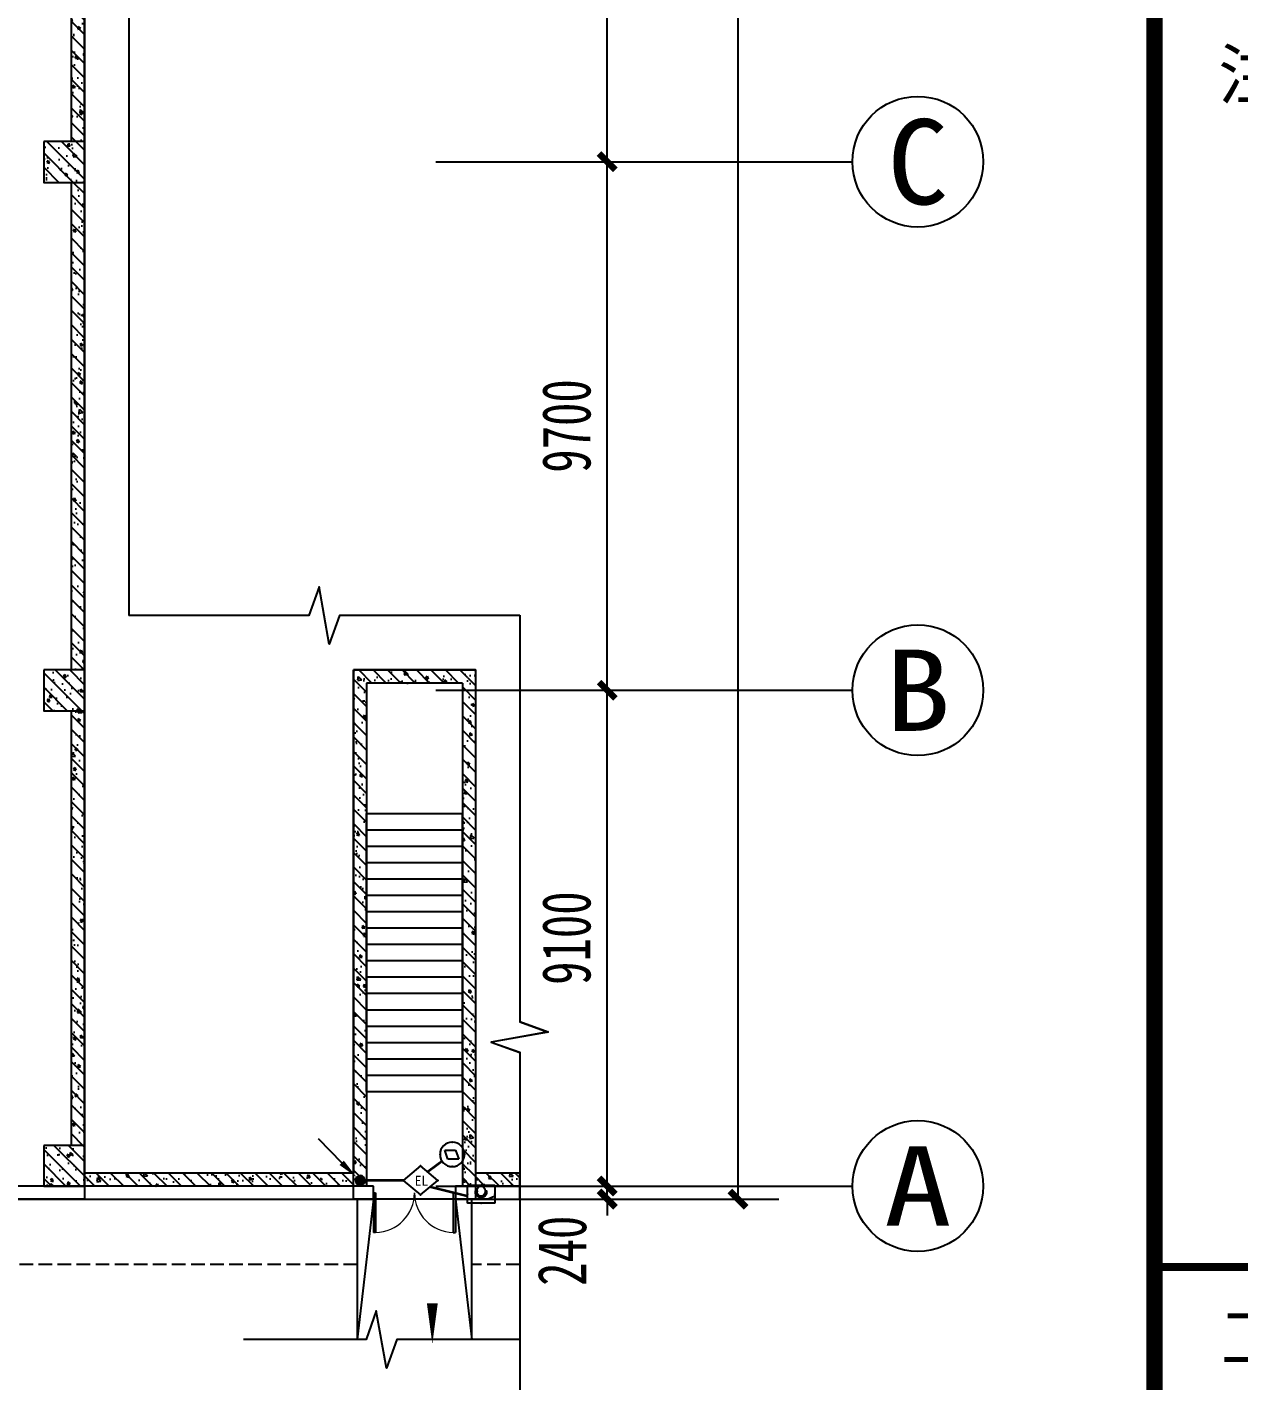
# Model space of a CAD drawing. Header units: millimetres. Extents: x -633009578 to 5705885, y -633235091 to 2571734.
# Drawn here: x 2933867 to 2956106, y 2268893 to 2293743 of the extents above; entities that cross this region are included whole.
import ezdxf
from ezdxf.enums import TextEntityAlignment as Align

# ---------------------------------------------------------------- set-up
doc = ezdxf.new("R2010")
doc.units = ezdxf.units.MM
doc.header["$LTSCALE"] = 1000
doc.header["$MEASUREMENT"] = 0
doc.linetypes.add('DASH', pattern=[0.35, 0.25, -0.1])
doc.layers.get('0').update_dxf_attribs({"color": 9})
for name, color, linetype in [('3T_WOOD', 21, 'Continuous'), ('A-COLUM(柱)', 255, 'Continuous'), ('A-DI-S(箭头)', 76, 'Continuous'), ('A-DOOR(门）', 4, 'Continuous'), ('A-F-AREA(计算)', 5, 'Continuous'), ('A-ST-O(室外)', 54, 'Continuous'), ('A-STAR(楼梯)', 51, 'Continuous'), ('A-WA-J(剪力墙)', 254, 'Continuous'), ('A-WALL(墙)', 255, 'Continuous'), ('AXIS_TEXT', 7, 'Continuous'), ('C-AXIS(轴号)', 3, 'Continuous'), ('电-弱电平面-箭头', 3, 'Continuous'), ('电-强电平面-线缆', 3, 'Continuous'), ('设备-安防', 3, 'Continuous'), ('设备-箱柜', 3, 'Continuous'), ('院图签、封面151013$0$PUB_TITLE', 153, 'Continuous'), ('院图签、封面151013$0$图签文字', 4, 'Continuous')]:
    doc.layers.add(name, color=color, linetype=linetype)
doc.styles.add('_TCH_AXIS', font='simhei.ttf', dxfattribs={"bigfont": 'GBCBIG'})
doc.styles.add('_TCH_DIM_T3', font='simhei.ttf', dxfattribs={"width": 0.707, "bigfont": 'GBCBIG'})
doc.styles.add('_TEL_DIM', font='simhei.ttf', dxfattribs={"height": 3.5, "bigfont": 'HZTXT'})
doc.styles.add('COMPLEX', font='simhei.ttf')
doc.styles.add('IDQSTYLE', font='simhei.ttf', dxfattribs={"width": 0.707, "bigfont": 'hztxt.shx'})
doc.styles.add('院图签、封面151013$0$-宋体', font='simhei.ttf', dxfattribs={"width": 0.8})
doc.dimstyles.new('_TCH_ARCH&&300', dxfattribs={"dimtxt": 892.5, "dimasz": 300, "dimexe": 750, "dimexo": 900, "dimgap": 300, "dimtad": 1, "dimdec": 0, "dimzin": 0, "dimdsep": 46, "dimtxsty": '_TCH_DIM_T3', "dimblk": 'ARCHTICK', "dimcen": 0.09, "dimclrt": 7, "dimazin": 2, "dimtfac": 1, "dimtdec": 0, "dimtix": 1, "dimtmove": 2, "dimatfit": 3, "dimfxl": 1, "dimtolj": 1, "dimtzin": 0, "dimarcsym": 0})
pattern_1 = [(315, (0, 0), (132.5825214724777, 132.5825214724776), []), (320, (0, 0), (-47.06410123694653, -537.9451369505651), [56.25, -618.75]), (625, (0, 0), (564.1441002750089, 104.0635002097499), [45, -495]), (370.4514, (-3.922005000000009, -44.82876), (517.079656545715, -433.8820362855164), [47.8051425, -525.856584]), (316.1842, (150, -2.755455298081545e-14), (-124.1392607467639, -800.4307864692332), [84.375, -928.125]), (366.6356, (139.65501975, -66.70255875000004), (730.5884031753312, -700.9970291615274), [71.707716, -788.78475]), (621.1842000000001, (150, -2.755455298081545e-14), (730.588950693994, -700.9964588502198), [67.5, -742.5]), (291, (112.5, -75.00000000000001), (-301.9641679990041, -447.6802890888463), [56.25, -618.75]), (596, (112.5, -75.00000000000001), (543.8625337851396, -182.4864989411868), [45, -495]), (341.4514, (87.3362955, -112.30667475), (241.8978725324643, -630.1669714361175), [47.8051425, -525.856584]), (307.5, (0, 0), (249.6703903734836, -9.119891487967951), [0, -488.9999999999999, 0, -502.5, 0, -496.875]), (277.5, (0, 0), (295.8087839117703, -197.3021530816116), [0, -286.5, 0, -477.75, 0, -189.375]), (237.5, (3.072332657360922e-14, 167.25), (-16.91615380078498, -400.3668271293068), [0, -187.5, 0, -585, 0, -776.25]), (227.5, (4.450060306401695e-14, 242.25), (75.07873674923819, -437.3896270067897), [0, -243.75, 0, -388.5, 0, -551.25])]

# ---------------------------------------------------------------- blocks, each defined once
blk = doc.blocks.new('_ArchTick')
at = {"color": 0, "linetype": 'ByBlock', "const_width": 0.4}
blk.add_lwpolyline([(-0.5, -0.5), (0.5, 0.5)], dxfattribs=at)
blk = doc.blocks.new('*D292')
at = {"layer": 'C-AXIS(轴号)', "color": 0, "lineweight": -2, "transparency": 16777216}
for p, q in [((1117158.287704564, 1589518.591094813), (1117158.287704564, 1589818.591094813)), ((1114913.870481153, 1589518.591094813), (1117908.287704564, 1589518.591094813)), ((1117158.287704564, 1589278.591094809), (1117158.287704564, 1589518.591094813)), ((1114913.870481153, 1589278.591094809), (1117908.287704564, 1589278.591094809)), ((1117158.287704564, 1589278.591094809), (1117158.287704564, 1588978.591094809))]:
    blk.add_line(p, q, dxfattribs=at)
at = {"layer": 'Defpoints', "color": 0, "transparency": 16777216}
for p in [(1114013.870481153, 1589518.591094813), (1117158.287704564, 1589518.591094813), (1114013.870481153, 1589278.591094809)]:
    blk.add_point(p, dxfattribs=at)
at = {"layer": 'C-AXIS(轴号)', "color": 0, "linetype": 'ByBlock', "lineweight": -2, "transparency": 16777216, "xscale": 300, "yscale": 300, "zscale": 300}
for p, rotation in [((1117158.287704564, 1589518.591094813), 270), ((1117158.287704564, 1589278.591094809), 90)]:
    blk.add_blockref('_ArchTick', p, dxfattribs=dict(at, rotation=rotation))
at = {"layer": 'C-AXIS(轴号)', "color": 7, "transparency": 16777216, "insert": (1116333.287704564, 1588330.591094809), "char_height": 892.5, "attachment_point": 5, "rotation": 90, "style": '_TCH_DIM_T3'}
blk.add_mtext('\\A1;240', dxfattribs=at)
blk = doc.blocks.new('*D293')
at = {"layer": 'C-AXIS(轴号)', "color": 0, "lineweight": -2, "transparency": 16777216}
for p, q in [((1114913.870481153, 1598618.591094813), (1117908.287704564, 1598618.591094813)), ((1117158.287704564, 1589518.591094813), (1117158.287704564, 1598618.591094813)), ((1114913.870481153, 1589518.591094813), (1117908.287704564, 1589518.591094813))]:
    blk.add_line(p, q, dxfattribs=at)
at = {"layer": 'Defpoints', "color": 0, "transparency": 16777216}
for p in [(1114013.870481153, 1598618.591094813), (1117158.287704564, 1598618.591094813), (1114013.870481153, 1589518.591094813)]:
    blk.add_point(p, dxfattribs=at)
at = {"layer": 'C-AXIS(轴号)', "color": 0, "linetype": 'ByBlock', "lineweight": -2, "transparency": 16777216, "xscale": 300, "yscale": 300, "zscale": 300}
for p, rotation in [((1117158.287704564, 1598618.591094813), 90), ((1117158.287704564, 1589518.591094813), 270)]:
    blk.add_blockref('_ArchTick', p, dxfattribs=dict(at, rotation=rotation))
at = {"layer": 'C-AXIS(轴号)', "color": 7, "transparency": 16777216, "insert": (1116412.037704564, 1594068.591094813), "char_height": 892.5, "attachment_point": 5, "rotation": 90, "style": '_TCH_DIM_T3'}
blk.add_mtext('\\A1;9100', dxfattribs=at)
blk = doc.blocks.new('*D294')
at = {"layer": 'C-AXIS(轴号)', "color": 0, "lineweight": -2, "transparency": 16777216}
for p, q in [((1114913.870481153, 1608318.591094813), (1117908.287704564, 1608318.591094813)), ((1117158.287704564, 1598618.591094813), (1117158.287704564, 1608318.591094813)), ((1114913.870481153, 1598618.591094813), (1117908.287704564, 1598618.591094813))]:
    blk.add_line(p, q, dxfattribs=at)
at = {"layer": 'Defpoints', "color": 0, "transparency": 16777216}
for p in [(1114013.870481153, 1608318.591094813), (1117158.287704564, 1608318.591094813), (1114013.870481153, 1598618.591094813)]:
    blk.add_point(p, dxfattribs=at)
at = {"layer": 'C-AXIS(轴号)', "color": 0, "linetype": 'ByBlock', "lineweight": -2, "transparency": 16777216, "xscale": 300, "yscale": 300, "zscale": 300}
for p, rotation in [((1117158.287704564, 1608318.591094813), 90), ((1117158.287704564, 1598618.591094813), 270)]:
    blk.add_blockref('_ArchTick', p, dxfattribs=dict(at, rotation=rotation))
at = {"layer": 'C-AXIS(轴号)', "color": 7, "transparency": 16777216, "insert": (1116412.037704564, 1603468.591094813), "char_height": 892.5, "attachment_point": 5, "rotation": 90, "style": '_TCH_DIM_T3'}
blk.add_mtext('\\A1;9700', dxfattribs=at)
blk = doc.blocks.new('*D295')
at = {"layer": 'C-AXIS(轴号)', "color": 0, "lineweight": -2, "transparency": 16777216}
for p, q in [((1114913.870481153, 1618018.591094813), (1117908.287704564, 1618018.591094813)), ((1117158.287704564, 1608318.591094813), (1117158.287704564, 1618018.591094813)), ((1114913.870481153, 1608318.591094813), (1117908.287704564, 1608318.591094813))]:
    blk.add_line(p, q, dxfattribs=at)
at = {"layer": 'Defpoints', "color": 0, "transparency": 16777216}
for p in [(1114013.870481153, 1618018.591094813), (1117158.287704564, 1618018.591094813), (1114013.870481153, 1608318.591094813)]:
    blk.add_point(p, dxfattribs=at)
at = {"layer": 'C-AXIS(轴号)', "color": 0, "linetype": 'ByBlock', "lineweight": -2, "transparency": 16777216, "xscale": 300, "yscale": 300, "zscale": 300}
for p, rotation in [((1117158.287704564, 1618018.591094813), 90), ((1117158.287704564, 1608318.591094813), 270)]:
    blk.add_blockref('_ArchTick', p, dxfattribs=dict(at, rotation=rotation))
at = {"layer": 'C-AXIS(轴号)', "color": 7, "transparency": 16777216, "insert": (1116412.037704564, 1613168.591094813), "char_height": 892.5, "attachment_point": 5, "rotation": 90, "style": '_TCH_DIM_T3'}
blk.add_mtext('\\A1;9700', dxfattribs=at)
blk = doc.blocks.new('*D309')
at = {"layer": 'C-AXIS(轴号)', "color": 0, "lineweight": -2, "transparency": 16777216}
for p, q in [((1114913.870481153, 1725358.591094809), (1120308.287704564, 1725358.591094809)), ((1119558.287704564, 1589278.591094809), (1119558.287704564, 1725358.591094809)), ((1114913.870481153, 1589278.591094809), (1120308.287704564, 1589278.591094809))]:
    blk.add_line(p, q, dxfattribs=at)
at = {"layer": 'Defpoints', "color": 0, "transparency": 16777216}
for p in [(1114013.870481153, 1725358.591094809), (1119558.287704564, 1725358.591094809), (1114013.870481153, 1589278.591094809)]:
    blk.add_point(p, dxfattribs=at)
at = {"layer": 'C-AXIS(轴号)', "color": 0, "linetype": 'ByBlock', "lineweight": -2, "transparency": 16777216, "xscale": 300, "yscale": 300, "zscale": 300}
for p, rotation in [((1119558.287704564, 1725358.591094809), 90), ((1119558.287704564, 1589278.591094809), 270)]:
    blk.add_blockref('_ArchTick', p, dxfattribs=dict(at, rotation=rotation))
at = {"layer": 'C-AXIS(轴号)', "color": 7, "transparency": 16777216, "insert": (1118812.037704564, 1657318.591094809), "char_height": 892.5, "attachment_point": 5, "rotation": 90, "style": '_TCH_DIM_T3'}
blk.add_mtext('\\A1;136080', dxfattribs=at)
blk = doc.blocks.new('_AXISO')
blk.add_circle((0, 0), 0.5)
at = {"layer": 'AXIS_TEXT', "style": 'COMPLEX', "width": 1.041666666666667}
blk.add_attdef('A', text='', height=0.56, dxfattribs=at).set_placement((-0.25, -0.28), (0.25, -0.28), align=Align.FIT)
blk = doc.blocks.new('$DorLib2D$00000002')
for p, q in [((-0.5, -5.684341886080802e-17), (-0.5000000000000007, 0.4875)), ((-0.4750000000000007, 0.4875), (-0.5000000000000007, 0.4875)), ((-0.475, -2.842170943040401e-17), (-0.4750000000000007, 0.4875)), ((0.475, -2.842170943040401e-17), (0.4750000000000007, 0.4875)), ((0.4750000000000007, 0.4875), (0.5000000000000007, 0.4875)), ((0.5, -5.684341886080802e-17), (0.5000000000000007, 0.4875)), ((-0.5, -5.684341886080802e-17), (-0.475, -2.842170943040401e-17)), ((0.5, -5.684341886080802e-17), (0.475, -2.842170943040401e-17))]:
    blk.add_line(p, q)
at = {"lineweight": 13}
for centre, start, end in [((-0.4875, -4.263256414560601e-17), 0, 88.53071641864632), ((0.4875, -4.263256414560601e-17), 91.4692835813537, 180)]:
    blk.add_arc(centre, 0.4875, start, end, dxfattribs=at)
blk = doc.blocks.new('_FZH')
h = blk.add_hatch()
h.set_pattern_fill('钢筋混凝土', color=256, scale=0.1, style=0)
h.set_pattern_definition([(45, (0, 0), (-0.1767766952966369, 0.1767766952966369), []), (50, (0, 0), (0.7172601826007535, -0.06275213498259512), [0.07500000000000001, -0.8250000000000001]), (355, (0, 0), (-0.138751333613, 0.7521921337000119), [0.06, -0.66]), (100.4514, (0.05977168000000001, -0.00522934), (0.5785093817140216, 0.6894395420609536), [0.06374019, -0.701142112]), (46.1842, (0, 0.2), (1.067241048625645, -0.1655190143290181), [0.1125, -1.2375]), (96.6356, (0.088936745, 0.186206693), (0.9346627055487033, 0.9741178709004418), [0.095610288, -1.051713]), (351.1842, (0, 0.2), (0.9346619451336272, 0.9741186009253247), [0.09000000000000001, -0.9900000000000001]), (21, (0.1, 0.15), (0.5969070521184617, -0.4026188906653388), [0.07500000000000001, -0.8250000000000001]), (326, (0.1, 0.15), (0.2433153319215824, 0.7251500450468529), [0.06, -0.66]), (71.4514, (0.149742233, 0.116448394), (0.84022262858149, 0.3225304967099524), [0.06374019, -0.701142112]), (37.50000000000001, (0, 0), (0.01215985531729062, 0.3328938538313115), [0, -0.652, 0, -0.67, 0, -0.6625000000000001]), (7.499999999999999, (0, 0), (0.2630695374421486, 0.3944117118823603), [0, -0.382, 0, -0.637, 0, -0.2525]), (-32.5, (-0.223, 0), (0.533822436172409, -0.02255487173437976), [0, -0.25, 0, -0.78, 0, -1.035]), (-42.5, (-0.323, 0), (0.5831861693423862, 0.1001049823323177), [0, -0.325, 0, -0.518, 0, -0.735])])
h.paths.add_polyline_path([(-0.5, -0.5), (0.5, -0.5), (0.5, 0.5), (-0.5, 0.5)])
blk.add_lwpolyline([(-0.5, -0.5), (0.5, -0.5), (0.5, 0.5), (-0.5, 0.5)], close=True)
blk = doc.blocks.new('建筑图框_A1')
at = {"layer": '院图签、封面151013$0$PUB_TITLE'}
for points, const_width in [([(76500.00416499004, 1000.00033656368), (76500.00416499004, 58399.99750284012)], 100), ([(76500.00416499004, 9100.424278954277), (83100.00416499004, 9100.424278954277)], 48), ([(76500.00416499004, 9100.424278954277), (83100.00416499004, 9100.424278954277)], 48)]:
    blk.add_lwpolyline(points, dxfattribs=dict(at, const_width=const_width))
at = {"layer": '院图签、封面151013$0$PUB_TITLE', "style": '院图签、封面151013$0$-宋体'}
for s, p in [('注册师印章', (76890.2226386983, 16247.09549448988)), ('工程编号', (76905.56613306608, 8519.40334894997))]:
    blk.add_text(s, height=300, dxfattribs=at).set_placement(p)
at = {"layer": '院图签、封面151013$0$图签文字', "color": 6, "style": '院图签、封面151013$0$-宋体'}
for tag, height, width, p in [('工程主持人', 400, 0.7999999999883585, (79990.91196859907, 29505.93707200652)), ('审定', 400, 0.7999999999883585, (79990.91196859907, 28705.93707200605)), ('审核', 400, 0.7999999999883585, (79990.91196859907, 27905.93707200559)), ('专业负责人', 400, 0.7999999999883585, (79990.91196859907, 27105.93707200512)), ('校对', 400, 0.7999999999883585, (79990.91196859907, 26305.93707200466)), ('设计', 400, 0.7999999999883585, (79990.91196859907, 25505.93707200419)), ('方案设计人', 400, 0.7999999999883585, (79990.91196859907, 24706.79438478127)), ('工程编号', 300, 0.7000000000116415, (81000.00416498398, 8700.424278954277)), ('版次', 300, 0.7000000000116415, (78738.08139540046, 3005.726258059498)), ('日期', 300, 0.7000000000116415, (82038.0813954557, 3000.226258123759)), ('图号', 200, 0.7000000000116415, (82538.08139542397, 2400.075247410685)), ('比例', 300, 0.7000000000116415, (78738.08139537089, 2200.188802679535)), ('图号_X施', 300, 0.7000000000116415, (81538.08139540977, 2200.188802651362)), ('图号_总数', 200, 0.7000000000116415, (82538.08139541186, 2000.075247410219))]:
    blk.add_attdef(tag, text='', height=height, dxfattribs=dict(at, width=width)).set_placement(p, align=Align.MIDDLE_CENTER)
at = {"layer": '院图签、封面151013$0$图签文字', "color": 6, "style": '院图签、封面151013$0$-宋体', "width": 0.7}
for tag, p in [('建设单位_001', (80935.88661794258, 7446.21079580821)), ('工程名称_001', (80933.52706738078, 6045.368099178996)), ('图名_001', (79742.88288308708, 4059.656552180292))]:
    blk.add_attdef(tag, p, '', height=300, dxfattribs=at)
blk = doc.blocks.new('$equip$00002496')
for p, q in [((-0.3257586027029902, -0.01245651182034635), (-0.3257586027029902, -0.04339440534022287)), ((-0.3257586027029902, -0.04339440534022287), (-0.2349881161644589, -0.04339440534022287)), ((-0.2349881161644589, -0.07433229886373738), (-0.2349881161644589, -0.01245651182034635)), ((0.2318991003703559, -0.04339041039929725), (0.3257586027029902, -0.04343435477494495)), ((0.2318995781242847, -0.07433229886373738), (0.2318995781242847, -0.01245651182034635)), ((0.3257586027029902, -0.01245651182034635), (0.3257586027029902, -0.04339440534022287))]:
    blk.add_line(p, q)
at = {"const_width": 0.04}
for points in [[(-0.3257569673587568, -0.01199135613933322), (-0.3257586027029902, -0.04339440534022287), (-0.2655665311758639, -0.04339440534022287)], [(-0.3257586027029902, -0.01209546335303457), (-0.3254450895765331, 0.007862924336222932), (-0.3246427298145136, 0.02099261244438821), (-0.3230396698054392, 0.03683146784896962), (-0.3200834360468434, 0.05640672732988605), (-0.3158846532169264, 0.07655434396292549), (-0.3114238906564424, 0.0934556857937423), (-0.3053167008911259, 0.1125148900100612), (-0.2961030303267762, 0.1360363546918961), (-0.2870512925146613, 0.1553192011742794), (-0.2776002755272202, 0.1727327617008996), (-0.2650090074748732, 0.1928330976625148), (-0.2480697203573072, 0.2158072831662139), (-0.2307201034273021, 0.2357486963155679), (-0.2183433735772269, 0.2482254943279258), (-0.2048552286432823, 0.2604362391903123), (-0.1911825684801443, 0.2715267914645665), (-0.1736025161517318, 0.2841171126310655), (-0.1547964517085347, 0.2957489191248897), (-0.1366549688245868, 0.3053642205159122), (-0.1125469685212011, 0.3159432491156622), (-0.09099250963481609, 0.3234552737812919), (-0.07185881528130267, 0.3286887830108753), (-0.0476470465073362, 0.3334767393171205), (-0.03344249982910696, 0.3353641694484395), (-0.01254353142576292, 0.33693107711224), (0.006284847928327508, 0.3371227143543365), (0.02112160998512991, 0.3364609976488282), (0.03364834297099151, 0.3353416012541857), (0.04427512355323415, 0.3339856622114894), (0.0514455190859735, 0.3328576949279523), (0.06296124946675263, 0.3306819992103556), (0.07295717955275904, 0.3284235992541653), (0.08476642325695138, 0.3253025975027413), (0.09841386118205264, 0.3210671038432338), (0.1073930458223913, 0.3179007922954042), (0.1189192084857496, 0.3133782735822024), (0.1273616340185981, 0.309727315147029), (0.1385068310191855, 0.3044504504359793), (0.1500006543647032, 0.2984373588406015), (0.1638636618590681, 0.2903635228794883), (0.1733825990086189, 0.2842636587374727), (0.1825355213950388, 0.2779405411420157), (0.1897162082022987, 0.2726458121323958), (0.1961934307328193, 0.2676024858810706), (0.2032832070399309, 0.2617741676658625), (0.2108134823647561, 0.2552078580083617), (0.217798692494398, 0.2487452608329477), (0.228148777372553, 0.2384502620334388), (0.2384204440459143, 0.2272843058126455), (0.2434306646027835, 0.2214536424435209), (0.2496786895935657, 0.2137899235021905), (0.2547404104698217, 0.2072320931656577), (0.2611980655201478, 0.1983612801268464), (0.2680283635418164, 0.1882836692966521), (0.2770073256251635, 0.1737512327563309), (0.2837973800196778, 0.1615835285520006), (0.2918694003747078, 0.1454322725621751), (0.2969779347913573, 0.1339993972869706), (0.3002692127192859, 0.126001952077786), (0.3046930583077483, 0.1142746343793988), (0.3092767016933067, 0.1005832550908963), (0.3129390048998175, 0.08807579556378187), (0.3161395389179233, 0.07547706223704154), (0.3186645603709621, 0.06388206950578024), (0.3211643142713001, 0.0500421286051278), (0.3228813630266814, 0.03809697220276576), (0.3240568224427989, 0.02762096420337912), (0.324859512373223, 0.01811108543552109), (0.3254132453730563, 0.00858592767326627), (0.3257090797560522, -0.00049248671712121), (0.3257832243107259, -0.007853463819628814), (0.3257586027029902, -0.01597356299680541)], [(0.2318995781242847, -0.04343435477494495), (0.3257586027029902, -0.04343435477494495), (0.3257689946476603, -0.01254634189172066)]]:
    blk.add_lwpolyline(points, dxfattribs=at)
blk.add_lwpolyline([(-0.2349881161644589, -0.04339440534022287), (-0.234988116149907, -0.07433229886373738, 0.0182959325663468), (-0.2341963414801285, -0.09596305228842539, 0.02057100331636309), (-0.2314330486115068, -0.1200309692394512, 0.01615663239953969), (-0.2279163057246478, -0.1385404972170363, 0.01693810384346652), (-0.2229987668251852, -0.1574872628661979, 0.01329564042987737), (-0.2183254288102034, -0.1718583239271538, 0.01774370437729911), (-0.2109808493987657, -0.190436463271908, 0.01810240356969195), (-0.202383055788232, -0.2083190727098554, 0.02333614132905712), (-0.1896684531238861, -0.229968408079003, 0.02044170027676835), (-0.1774249378067907, -0.2471703877454274, 0.01989766451918913), (-0.1643957158521516, -0.2626632182400499, 0.02937469172712198), (-0.1439065932936501, -0.2826519741392985, 0.02046687747088341), (-0.1288843219663249, -0.2946362194343237, 0.01994697534980988), (-0.1136344562692102, -0.3049034932155337, 0.02634036321689085), (-0.09301181325281505, -0.3161697710966109, 0.02276514568385508), (-0.07478138820442837, -0.3239164370424987, 0.02206410967143575), (-0.05684026748349424, -0.3297063967147551, 0.0175610551311905), (-0.04245622256712522, -0.3331187941075768, 0.01884926235006773), (-0.02688140393001959, -0.3356341081016581, 0.02667427645081797), (-0.004813117921003141, -0.3371611547772773, 0.02406458763464014), (0.01513338900986128, -0.3365152710211987, 0.01749181383793592), (0.02959480640129186, -0.334837958071148, 0.02217984979833747), (0.04783707972092088, -0.3312386844263528, 0.01670575936897621), (0.06151090867933817, -0.3274165873117454, 0.0217722080425489), (0.0790706878178753, -0.3210165422860882, 0.03374751034879078), (0.1057169104751665, -0.3077975864252949, 0.02730692637543976), (0.1266723583685234, -0.2939906737810816, 0.03748691983271558), (0.1535541368793929, -0.2707855348744488, 0.02366876899911156), (0.1697097239521099, -0.2529639476961165, 0.02463610663642848), (0.1846068157610716, -0.2329478090214252, 0.02205649491069121), (0.1970839504210744, -0.2124338016146794, 0.01935462041009298), (0.206340296252165, -0.1939205355338345, 0.01688452340010287), (0.2137288127123611, -0.1760053912075819, 0.01966230157732925), (0.2205645790236304, -0.1552443572727498, 0.01731440631145223), (0.2255364213342546, -0.135285412416124, 0.01765737348860424), (0.2290203964221291, -0.1154880664689699, 0.01633418443731503), (0.2311199677496916, -0.09579652929824078, 0.01862757118903319), (0.2318995781388367, -0.07433229886373738, -0.000472708372486724), (0.2318995781242847, -0.05279222321769339, 0.0004727079955161621), (0.2318995781242847, -0.03244852855277713, -0.0004727079955161849), (0.2318995781242847, -0.01245341187313898, 0.0193493677842396), (0.2310570476547582, 0.009855565578618553, 0.01770133877692018), (0.2286674682109151, 0.03113219686929369, 0.0176091688965659), (0.2250366548687452, 0.05081065330523415, 0.01973381331635689), (0.2191032464616001, 0.07337515754625201, 0.01545712335130221), (0.2136441482725786, 0.08944355720814201, 0.01638136793352114), (0.2064366456615971, 0.1069191381830024, 0.01889577194154605), (0.1974724603933282, 0.124934014853352, 0.01460926708694749), (0.1893017992697423, 0.1389198372235114, 0.01834707667655943), (0.1788048267626436, 0.154441256672726, 0.01802701254956099), (0.1670945117075462, 0.16930223901727, 0.01918510430489061), (0.1545159021334257, 0.1830286705735489, 0.02609018841368346), (0.1355203122220701, 0.2003201775660273, 0.02726780140366601), (0.1154953059740365, 0.2149753960547969, 0.02826022181265756), (0.09302354548708536, 0.2278643579738855, 0.01768013504660025), (0.07947741153475363, 0.2340587330181734, 0.02983831462154809), (0.05467275061528198, 0.242662508819194, 0.03688840652984774), (0.02498369276872836, 0.248695417874842, 0.03132680170442304), (-0.00154426900553517, 0.2503981151239714, 0.02152297382195137), (-0.01876981760142371, 0.249681544064515, 0.02781603352576516), (-0.04232023857184686, 0.2463571927401063, 0.02781924796867374), (-0.06450405267241877, 0.2406578850968799, 0.01792787672923883), (-0.07963114288577344, 0.2352566086992738, 0.0262865457487697), (-0.09992356615839526, 0.2259165745053906, 0.02119287732084118), (-0.11706115740526, 0.2159602789688506, 0.0171568808815843), (-0.1294802093179896, 0.207409261194698, 0.02416187819285423), (-0.1477007803769084, 0.1925049077508447, 0.02878934091920857), (-0.167043774476042, 0.1729245897222427, 0.01847703741819992), (-0.1794630369258812, 0.1577163090223621, 0.0213830109619632), (-0.1916570924367988, 0.1400851354956103, 0.01760758065260107), (-0.2016330892802216, 0.1229453873020248, 0.01681983214104903), (-0.2093724703590851, 0.1072558663363452, 0.01906551868470904), (-0.2177670299279271, 0.08662868678948143, 0.01663457793315364), (-0.2233549865341047, 0.06948587926308392, 0.01199850358657596), (-0.227126173209399, 0.05518552293506218, 0.01921348092443342), (-0.2312853431794792, 0.03417440378689207, 0.0129120010522256), (-0.2334025729942368, 0.01812716938002268, 0.01673519548586339), (-0.2347496548027266, -0.0005786718757008202, 0.009174826161293947), (-0.2349881161644589, -0.01245651182034635, 0.0008621608417457901), (-0.2349881161644589, -0.04339440534022287), (-0.2961449461872689, -0.04339440534022287, 56.79143426085979)], format="xyb", dxfattribs=at)
for centre, major_axis, ratio, start_param, end_param in [((0, -0.007853463819628814), (-5.946726671962764e-16, 0.3450403896201966), 0.944188663444044, 4.700094459124145, 7.866276155235024), ((-0.00154426900553517, -0.01245651181670837), (0, 0.2628546269403538), 0.8881100928804517, 4.71238898038469, 7.853981633974483), ((-0.00154426900553517, -0.07433229886373738), (0, -0.2628546269403538), 0.8881100928804517, 4.71238898038469, 7.853981633974483)]:
    blk.add_ellipse(centre, major_axis=major_axis, ratio=ratio, start_param=start_param, end_param=end_param)
for p in [(0, 0.3371869258007791), (-0.3257586027029902, -0.04339440534022287), (0, -0.3371811744327715), (0.3256694684678223, -0.04536965262741433)]:
    blk.add_point(p)
at = {"color": 7, "style": '_TEL_DIM', "flags": 1}
blk.add_attdef('A', text='', height=2e-05, dxfattribs=at).set_placement((0, 0), align=Align.MIDDLE_CENTER)
blk = doc.blocks.new('$equip$00002617')
for p, q in [((0.6250151190488396, 0.4150200000058248), (-0.6249848809511604, 0.4150200000058248)), ((-0.6249848809511604, 0.4150200000058248), (-0.6249848809511604, -0.4149799999959214)), ((-0.6249848809511604, 0.2150200000050972), (0.3250151190459292, 0.2150200000050972)), ((0.3250151190459292, 0.2150200000050972), (0.6250151190488396, 0.07502000000567932)), ((0.6250151190488396, -0.4149799999959214), (0.6250151190488396, 0.4150200000058248)), ((-0.6249848809511604, -0.4149799999959214), (0.6250151190488396, -0.4149799999959214))]:
    blk.add_line(p, q)
at = {"linetype": 'Continuous', "const_width": 0.04}
blk.add_lwpolyline([(-0.6249848809511604, 0.4150200000058248), (0.6250151190488396, 0.4150200000058248), (0.6250151190488396, -0.4149799999959214), (-0.6249848809511604, -0.4149799999959214)], close=True, dxfattribs=at)
at = {"color": 1}
for p in [(-0.6249848809511604, 2.000000495172571e-05), (1.51190488395514e-05, 0.4150200000058248), (0.6250151190488396, 2.000000495172571e-05), (0.01750438004455646, -0.4149799999959214)]:
    blk.add_point(p, dxfattribs=at)
at = {"color": 7, "style": '_TEL_DIM', "flags": 1}
blk.add_attdef('A', text='', height=2.5e-05, dxfattribs=at).set_placement((0, 0), align=Align.MIDDLE_CENTER)
blk = doc.blocks.new('A$C40EF29F0')
for name, p, xscale, yscale, zscale in [('$equip$00002617', (257.9972608285025, 173.994528161973), 400, 400, 400), ('$equip$00002496', (256.1213830718771, 133.3334205766732), 315, 315, 315)]:
    blk.add_blockref(name, p, dxfattribs=dict(xscale=xscale, yscale=yscale, zscale=zscale))
blk = doc.blocks.new('$equip$00002620')
for p, q in [((-0.1058179566880426, 0.1152844922435179), (-0.1858179566897888, -0.1047155077576463)), ((0.1624100250937772, 0.1152844922435179), (-0.1058179566880426, 0.1152844922435179)), ((0.08241002509203099, -0.1047155077576463), (0.1624100250937772, 0.1152844922435179)), ((-0.1858179566897888, -0.1047155077576463), (0.08241002509203099, -0.1047155077576463))]:
    blk.add_line(p, q)
at = {"const_width": 0.04}
blk.add_lwpolyline([(-0.2999925000021904, 9.999999747378752e-06, 1), (0.3000075000036304, 9.999999747378752e-06, 0.9999999999999999), (-0.2999925000021904, 9.999999747378752e-06, 1)], format="xyb", dxfattribs=at)
blk.add_circle((7.500000720028765e-06, 9.999999747378752e-06), 0.3000000000001062)
at = {"color": 1}
for p in [(-0.2999924999985524, 9.999999747378752e-06), (7.500000720028765e-06, 0.3000099999990198), (0.3000075000036304, 9.999999747378752e-06), (7.500000720028765e-06, -0.299989999999525)]:
    blk.add_point(p, dxfattribs=at)
at = {"color": 7, "style": '_TEL_DIM', "flags": 1}
blk.add_attdef('A', text='', height=2.5e-05, dxfattribs=at).set_placement((0, 0), align=Align.MIDDLE_CENTER)
blk = doc.blocks.new('$equip$00002474')
for p, q in [((-0.519992380955955, 1.000000338535756e-05), (7.619048119522631e-06, 0.4400100000020757)), ((7.619048119522631e-06, 0.4400100000020757), (0.5200076190521941, 1.000000338535756e-05)), ((7.619048119522631e-06, -0.4399899999989429), (-0.519992380955955, 1.000000338535756e-05)), ((0.5200076190521941, 1.000000338535756e-05), (7.619048119522631e-06, -0.4399899999989429))]:
    blk.add_line(p, q)
at = {"const_width": 0.04}
blk.add_lwpolyline([(7.619048119522631e-06, 0.4400100000020757), (-0.519992380955955, 1.000000338535756e-05), (7.619048119522631e-06, -0.4399899999989429), (0.5200076190521941, 1.000000338535756e-05), (7.619048119522631e-06, 0.4400100000020757), (-0.519992380955955, 1.000000338535756e-05)], dxfattribs=at)
for p in [(7.619048119522631e-06, 0.4400100000020757), (-0.519992380955955, 1.000000338535756e-05), (0.5200076190521941, 1.000000338535756e-05), (7.619048119522631e-06, -0.4399899999989429)]:
    blk.add_point(p)
at = {"color": 7, "style": '_TEL_DIM'}
blk.add_attdef('$TEXT$', text='', height=0.3, dxfattribs=at).set_placement((0.02805548798642121, 0.01213281898526475), align=Align.MIDDLE_CENTER)
at = {"color": 7, "style": '_TEL_DIM', "flags": 1}
blk.add_attdef('A', text='', height=2e-05, dxfattribs=at).set_placement((0, 0), align=Align.MIDDLE_CENTER)
blk = doc.blocks.new('*X132')
at = {"color": 0, "linetype": 'Continuous'}
for p, q in [((192.590110055903, 446.7242872143482), (193.9264208598343, 448.0605980182795)), ((192.6512440212146, 447.2096852483717), (193.4410228258108, 447.9994640529679)), ((192.666080612941, 446.3759937026742), (194.2747143715083, 447.9846274612416)), ((192.8122309321682, 446.0978799531896), (194.552828120993, 447.8384771420143)), ((193.0126674313866, 445.874052383696), (194.7766556904866, 447.6380406427959)), ((193.2651240367983, 445.7022449203958), (194.9484631537868, 447.3855840373842)), ((193.5780466605768, 445.5909034754624), (195.0598045987202, 447.0726614136058)), ((193.9838870800477, 445.5724798262212), (195.0782282479613, 446.6668209941349))]:
    blk.add_line(p, q, dxfattribs=at)
blk = doc.blocks.new('HC001446')
at = {"color": 0, "linetype": 'Continuous'}
blk.add_line((5.527270022789651, 5.473665066578945), (2.421777122314836, 2.298687544782609), dxfattribs=at)
blk.add_lwpolyline([(2.421777122314836, 2.298687544782609, 0.8, 0, 0), (0.4698776614111466, 0.4121164681388052, 0, 0, 0)], format="xyseb", dxfattribs=at)
blk.add_circle((0, 0), 0.625, dxfattribs=at)
at = {"color": 0, "linetype": 'Continuous', "xscale": 0.5, "yscale": 0.5, "zscale": 0.5}
blk.add_blockref('*X132', (-96.91845018383214, -223.4069038532592), dxfattribs=at)
at = {"color": 0, "style": 'IDQSTYLE', "width": 0.7}
blk.add_attdef('PSFHATT', (7.527270022789651, -0.62500001), '', height=2.5, dxfattribs=at)
blk = doc.blocks.new('负一层平面图9')
h = blk.add_hatch()
h.set_pattern_fill('钢筋混凝土', color=256, scale=75, angle=270, style=0)
h.set_pattern_definition(pattern_1)
h.paths.add_polyline_path([(1107566.098288361, 1617640.40672838), (1107326.098288361, 1617640.40672838), (1107326.098288361, 1608690.40672838), (1107566.098288361, 1608690.40672838)])
h = blk.add_hatch()
h.set_pattern_fill('钢筋混凝土', color=256, scale=75, angle=270, style=0)
h.set_pattern_definition(pattern_1)
h.paths.add_polyline_path([(1107566.098288361, 1607940.40672838), (1107326.098288361, 1607940.40672838), (1107326.098288361, 1598990.40672838), (1107566.098288361, 1598990.40672838)])
h = blk.add_hatch()
h.set_pattern_fill('钢筋混凝土', color=256, scale=75, angle=270, style=0)
h.set_pattern_definition(pattern_1)
h.paths.add_polyline_path([(1114501.098288395, 1598750.406728285), (1114741.098288372, 1598990.406728529), (1112501.098288368, 1598990.406728529), (1112741.098288372, 1598750.406728285)])
h = blk.add_hatch()
h.set_pattern_fill('钢筋混凝土', color=256, scale=75, angle=270, style=0)
h.set_pattern_definition(pattern_1)
h.paths.add_polyline_path([(1112741.098288372, 1598750.406728285), (1112501.098288368, 1598990.406728529), (1112501.098288367, 1589755.406703051), (1112741.098288372, 1589515.406703076)])
h = blk.add_hatch()
h.set_pattern_fill('钢筋混凝土', color=256, scale=75, angle=270, style=0)
h.set_pattern_definition(pattern_1)
h.paths.add_polyline_path([(1114741.098288372, 1598990.406728529), (1114501.098288395, 1598750.406728285), (1114501.098288395, 1589515.406703085), (1114741.098288373, 1589755.406702906)])
h = blk.add_hatch()
h.set_pattern_fill('钢筋混凝土', color=256, scale=75, angle=270, style=0)
h.set_pattern_definition(pattern_1)
h.paths.add_polyline_path([(1107566.098288361, 1598240.40672838), (1107326.098288361, 1598240.40672838), (1107326.098288361, 1590265.40672838), (1107566.098288361, 1590265.40672838)])
h = blk.add_hatch()
h.set_pattern_fill('钢筋混凝土', color=256, scale=75, angle=270, style=0)
h.set_pattern_definition(pattern_1)
h.paths.add_polyline_path([(1112741.098288372, 1589515.406703076), (1112501.098288367, 1589755.406703051), (1107566.098288361, 1589755.406703088), (1107566.098288361, 1589515.406703088)])
h = blk.add_hatch()
h.set_pattern_fill('钢筋混凝土', color=256, scale=75, angle=270, style=0)
h.set_pattern_definition(pattern_1)
h.paths.add_polyline_path([(1115552.552594086, 1589755.406703088), (1114741.098288373, 1589755.406702906), (1114501.098288395, 1589515.406703085), (1115552.552594086, 1589515.406703088)])
at = {"layer": 'A-DI-S(箭头)'}
for points in [[(1108377.552594071, 1727829.142712386), (1108377.552594071, 1664191.024720457), (1108902.552594071, 1663999.940347468), (1107852.552594071, 1663814.797017724), (1108377.552594071, 1663628.524720457), (1108377.552594071, 1599990.406728529)], [(1115552.552594086, 1599990.406728529), (1112246.302594079, 1599990.406728529), (1112055.218221089, 1599465.406728529), (1111870.074891345, 1600515.406728529), (1111683.802594079, 1599990.406728529), (1108377.552594071, 1599990.406728529)], [(1115552.552594086, 1599993.591094971), (1115552.552594086, 1592537.149075213), (1116077.552594086, 1592346.064702223), (1115027.552594086, 1592160.921372479), (1115552.552594086, 1591974.649075213), (1115552.552594086, 1584518.207055455)], [(1115552.552594086, 1599990.406728529), (1115552.552594086, 1592533.964708771), (1116077.552594086, 1592342.880335781), (1115027.552594086, 1592157.737006037), (1115552.552594086, 1591971.464708771), (1115552.552594086, 1584515.022689013)], [(1115549.792474472, 1586702.713000555), (1113296.812373636, 1586702.713000555), (1113105.728000646, 1586177.713000555), (1112920.584670902, 1587227.713000555), (1112734.312373636, 1586702.713000555), (1110481.3322728, 1586702.713000555)]]:
    blk.add_lwpolyline(points, dxfattribs=at)
blk.add_lwpolyline([(1113948.652907423, 1588280.430021167, 0, 0, 0), (1113948.652907423, 1586617.430021167, 0, 200, 0), (1113948.652907423, 1587367.430021167, 0, 0, 0)], format="xyseb", dxfattribs=at)
at = {"layer": 'A-DOOR(门）'}
blk.add_line((1114371.098288189, 1589275.406728481), (1112871.098288189, 1589275.40672847), dxfattribs=at)
at = {"layer": 'A-F-AREA(计算)'}
for points in [[(1107566.098287924, 1589275.406728539), (1097251.098288353, 1589275.406728539), (1097251.098288353, 1725355.406728381), (1107566.098287924, 1725355.406728381)], [(1112501.098288368, 1598990.406728529), (1114741.098288373, 1598990.406728529), (1114741.098288373, 1589275.406728367), (1112501.098288368, 1589275.406728367)]]:
    blk.add_lwpolyline(points, close=True, dxfattribs=at)
at = {"layer": 'A-ST-O(室外)', "linetype": 'DASH'}
for points in [[(1112571.098289079, 1588075.406728386), (1096051.09828844, 1588075.406728366), (1096051.098288436, 1596135.406730694)], [(1115552.552594086, 1588075.406728389), (1114671.098288925, 1588075.406728388)]]:
    blk.add_lwpolyline(points, dxfattribs=at)
at = {"layer": 'A-STAR(楼梯)'}
for p, q in [((1112741.098288918, 1591255.406728649), (1112741.098288918, 1596355.406728649)), ((1112741.098288918, 1596355.406728649), (1114501.098288918, 1596355.406728649)), ((1114501.098288918, 1591255.406728649), (1114501.098288918, 1596355.406728649)), ((1112741.098288918, 1596055.406728649), (1114501.098288918, 1596055.406728649)), ((1112741.098288918, 1595755.406728649), (1114501.098288918, 1595755.406728649)), ((1112741.098288918, 1595455.406728649), (1114501.098288918, 1595455.406728649)), ((1112741.098288918, 1595155.406728649), (1114501.098288918, 1595155.406728649)), ((1112741.098288918, 1594855.406728649), (1114501.098288918, 1594855.406728649)), ((1112741.098288918, 1594555.406728649), (1114501.098288918, 1594555.406728649)), ((1112741.098288918, 1594255.406728649), (1114501.098288918, 1594255.406728649)), ((1112741.098288918, 1593955.406728649), (1114501.098288918, 1593955.406728649)), ((1112741.098288918, 1593655.406728649), (1114501.098288918, 1593655.406728649)), ((1112741.098288918, 1593355.406728649), (1114501.098288918, 1593355.406728649)), ((1112741.098288918, 1593055.406728649), (1114501.098288918, 1593055.406728649)), ((1112741.098288918, 1592755.406728649), (1114501.098288918, 1592755.406728649)), ((1112741.098288918, 1592455.406728649), (1114501.098288918, 1592455.406728649)), ((1112741.098288918, 1592155.406728649), (1114501.098288918, 1592155.406728649)), ((1112741.098288918, 1591855.406728649), (1114501.098288918, 1591855.406728649)), ((1112741.098288918, 1591555.406728649), (1114501.098288918, 1591555.406728649)), ((1112741.098288918, 1591255.406728649), (1114501.098288918, 1591255.406728649))]:
    blk.add_line(p, q, dxfattribs=at)
for points in [[(1112571.098289079, 1589275.406728542), (1112571.098289079, 1586702.715470977)], [(1112871.098289032, 1589275.406728534), (1112571.098783161, 1586702.715470966)], [(1114371.098288972, 1589275.406728534), (1114671.097794843, 1586702.715470966)], [(1114671.098288925, 1586702.715470977), (1114671.098288925, 1589275.406728535)]]:
    blk.add_lwpolyline(points, dxfattribs=at)
at = {"layer": 'A-WA-J(剪力墙)'}
for p, q in [((1107326.098288402, 1608690.406727959), (1107326.098288404, 1617640.406727959)), ((1107566.098288352, 1608690.406727959), (1107566.098288373, 1617640.406727959)), ((1107326.098288363, 1598990.40672861), (1107326.098288375, 1607940.406727959)), ((1107566.098288363, 1598990.40672861), (1107566.098288381, 1607940.406727959)), ((1114741.098288372, 1598990.406728529), (1112501.098288368, 1598990.406728529)), ((1112501.098288368, 1598990.406728529), (1112501.098288367, 1589755.406703051)), ((1114741.098288372, 1598990.406728529), (1114741.098288373, 1589755.406702906)), ((1114501.098288395, 1598750.406728285), (1112741.098288372, 1598750.406728285)), ((1112741.098288372, 1598750.406728285), (1112741.098288372, 1589515.406703076)), ((1114501.098288395, 1598750.406728285), (1114501.098288395, 1589515.406703085)), ((1107326.098288367, 1590265.406727959), (1107326.098288335, 1598240.406727959)), ((1107566.098288367, 1590265.406727959), (1107566.098288366, 1598240.406727959)), ((1112501.098288367, 1589755.406703051), (1107566.098288361, 1589755.406703088)), ((1115552.552594086, 1589755.406703088), (1114741.098288373, 1589755.406702906)), ((1115552.552594086, 1589515.406703088), (1115552.552594086, 1589755.406703088)), ((1112741.098288372, 1589515.406703076), (1107566.098288361, 1589515.406703088)), ((1115552.552594086, 1589515.406703088), (1114501.098288395, 1589515.406703085))]:
    blk.add_line(p, q, dxfattribs=at)
at = {"layer": 'A-WALL(墙)'}
for p, q in [((1112871.098288462, 1589515.406728441), (1101181.09828835, 1589515.406728385)), ((1112871.098288464, 1589275.406728486), (1112871.098288462, 1589515.406728441)), ((1115552.552594085, 1589515.40672849), (1114371.098288462, 1589515.406728452)), ((1114371.098288462, 1589515.406728452), (1114371.098288464, 1589275.406728497)), ((1115552.552594087, 1589275.40672849), (1115552.552594085, 1589515.40672849)), ((1101061.098288361, 1589275.40672838), (1112871.098288464, 1589275.406728486)), ((1114371.098288464, 1589275.406728497), (1115552.552594087, 1589275.40672849))]:
    blk.add_line(p, q, dxfattribs=at)
at = {"layer": 'C-AXIS(轴号)'}
for p, q in [((1114013.870481153, 1608318.591094813), (1121658.287704564, 1608318.591094813)), ((1114013.870481153, 1598618.591094813), (1121658.287704564, 1598618.591094813)), ((1114013.870481153, 1589518.591094813), (1121658.287704564, 1589518.591094813))]:
    blk.add_line(p, q, dxfattribs=at)
at = {"layer": 'A-COLUM(柱)', "xscale": 750, "yscale": 750, "zscale": 750, "rotation": 270}
for p in [(1107191.098288361, 1608315.40672838), (1107191.098288361, 1598615.40672838), (1107191.098288361, 1589890.40672838)]:
    blk.add_blockref('_FZH', p, dxfattribs=at)
at = {"layer": 'A-DOOR(门）', "xscale": 1500, "yscale": 1500, "zscale": 1500, "rotation": 180.0000000004362}
blk.add_blockref('$DorLib2D$00000002', (1113621.098288188, 1589395.406728475), dxfattribs=at)
at = {"layer": 'C-AXIS(轴号)'}
ref = blk.add_blockref('_AXISO', (1122858.287704564, 1608318.591094813), dxfattribs=dict(at, xscale=2400, yscale=2400, zscale=2400))
ref.add_attrib('A', 'C', dxfattribs={"layer": 'AXIS_TEXT', "height": 1562.368264716931, "style": '_TCH_AXIS'}).set_placement((1122300.299038594, 1607537.406962455), (1123416.276370534, 1607537.406962455), align=Align.FIT)
ref = blk.add_blockref('_AXISO', (1122858.287704564, 1598618.591094813), dxfattribs=dict(at, xscale=2400, yscale=2400, zscale=2400))
ref.add_attrib('A', 'B', dxfattribs={"layer": 'AXIS_TEXT', "height": 1492.310151758372, "style": '_TCH_AXIS'}).set_placement((1122254.257405043, 1597872.436018934), (1123462.318004085, 1597872.436018934), align=Align.FIT)
ref = blk.add_blockref('_AXISO', (1122858.287704564, 1589518.591094813), dxfattribs=dict(at, xscale=2400, yscale=2400, zscale=2400))
ref.add_attrib('A', 'A', dxfattribs={"layer": 'AXIS_TEXT', "height": 1457.772676541369, "style": '_TCH_AXIS'}).set_placement((1122233.527986046, 1588789.704756543), (1123483.047423082, 1588789.704756543), align=Align.FIT)
for p1, p2, distance, picture, middle in [((1114013.870481153, 1589278.591094809), (1114013.870481153, 1725358.591094809), -5544.417223410914, '*D309', (1118812.037704564, 1657318.591094809)), ((1114013.870481153, 1608318.591094813), (1114013.870481153, 1618018.591094813), -3144.4172234109137, '*D295', (1116412.037704564, 1613168.591094813)), ((1114013.870481153, 1598618.591094813), (1114013.870481153, 1608318.591094813), -3144.4172234109137, '*D294', (1116412.037704564, 1603468.591094813)), ((1114013.870481153, 1589518.591094813), (1114013.870481153, 1598618.591094813), -3144.4172234109137, '*D293', (1116412.037704564, 1594068.591094813))]:
    dim = blk.add_aligned_dim(p1=p1, p2=p2, distance=distance, dimstyle='_TCH_ARCH&&300', dxfattribs=at)
    dim.commit()
    dim.dimension.update_dxf_attribs({"geometry": picture, "text_midpoint": middle})
dim = blk.add_linear_dim(base=(1117158.287704564, 1589518.591094813), p1=(1114013.870481153, 1589278.591094809), p2=(1114013.870481153, 1589518.591094813), angle=90, dimstyle='_TCH_ARCH&&300', dxfattribs=at)
dim.commit()
dim.dimension.update_dxf_attribs({"geometry": '*D292', "text_midpoint": (1116333.287704564, 1588330.591094809), "dimtype": 161})

msp = doc.modelspace()

# ---------------------------------------------------------------- linework, layer by layer
at = {"layer": '电-强电平面-线缆', "color": 1, "linetype": 'Continuous', "const_width": 45}
for points in [[(2941217.379068986, 2272731.273534039), (2941482.407657353, 2272927.354313004)], [(2940771.120160546, 2272574.277225792), (2939980.219824209, 2272574.277225792)], [(2941262.618863602, 2272455.56074376), (2941949.716570467, 2272285.282027076)]]:
    msp.add_lwpolyline(points, dxfattribs=at)

# ---------------------------------------------------------------- block references
at = {"layer": '3T_WOOD'}
msp.add_blockref('负一层平面图9', (1827355.332157411, 682952.070850966), dxfattribs=at)
at = {"layer": '电-弱电平面-箭头', "color": 4, "xscale": -140, "yscale": 140, "zscale": 140}
msp.add_blockref('HC001446', (2939980.219820902, 2272574.277225643), dxfattribs=at)
at = {"layer": '设备-安防', "xscale": -750, "yscale": 750, "zscale": 750, "rotation": 180}
msp.add_blockref('$equip$00002620', (2941670.241510001, 2273051.221938292), dxfattribs=at)
at = {"layer": '设备-安防'}
ref = msp.add_blockref('$equip$00002474', (2941087.015531976, 2272574.283300794), dxfattribs=dict(at, xscale=-607.5, yscale=607.5, zscale=607.5, rotation=180))
ref.add_attrib('$TEXT$', 'EL', dxfattribs={"layer": '0', "color": 7, "height": 182.25, "style": '_TEL_DIM'}).set_placement((2941104.059240778, 2272566.912613309), align=Align.MIDDLE_CENTER)
at = {"layer": '设备-安防', "xscale": -1, "rotation": 180}
msp.add_blockref('A$C40EF29F0', (2941941.713262019, 2272494.849296898), dxfattribs=at)
at = {"layer": '设备-箱柜', "xscale": 3, "yscale": 3}
msp.add_blockref('建筑图框_A1', (2725055.437121258, 2243683.829413344, 4.000000000000001e-08), dxfattribs=at)

doc.saveas('drawing.dxf')
